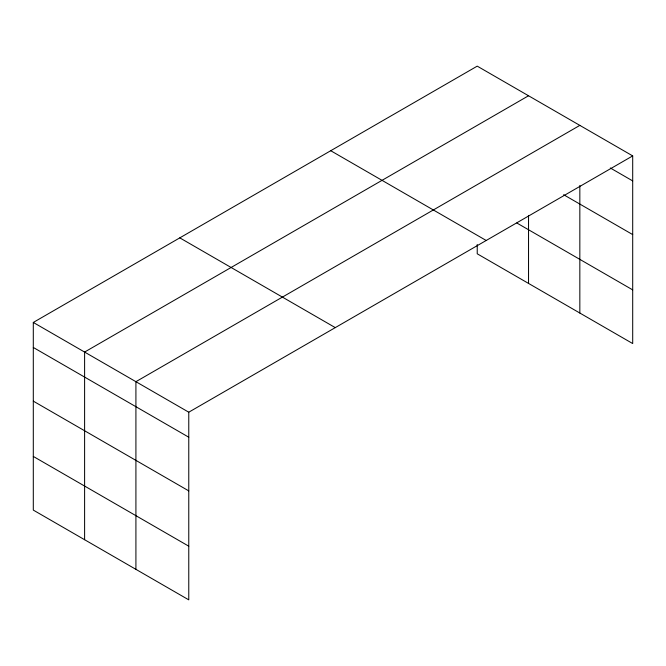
<?xml version="1.0" encoding="UTF-8"?>
<svg xmlns="http://www.w3.org/2000/svg" width="666" height="666" viewBox="0 0 666 666"><rect width="100%" height="100%" fill="white"/><g stroke="black" fill="none" stroke-linecap="round" stroke-linejoin="round"><path stroke-width="1" d="M632.7 155.902L477.231 66.142L33.3 322.444L33.3 510.098L188.769 599.858L188.769 412.204L632.7 155.902L632.7 343.556L477.231 253.796L477.231 244.505M579.836 185.489L579.836 313.037M528.538 95.762L84.607 352.064L84.607 539.718M579.836 125.383L135.914 381.685L135.914 569.338M610.306 167.982L632.7 180.919M563.636 194.713L632.7 234.59M516.833 222.993L632.7 289.885M330.736 150.724L486.205 240.484M179.795 237.862L335.264 327.622M33.3 322.444L188.769 412.204M33.3 347.461L188.769 437.212M33.3 401.132L188.769 490.892M33.3 456.426L188.769 546.187M528.538 215.409L528.538 283.416"/></g></svg>
